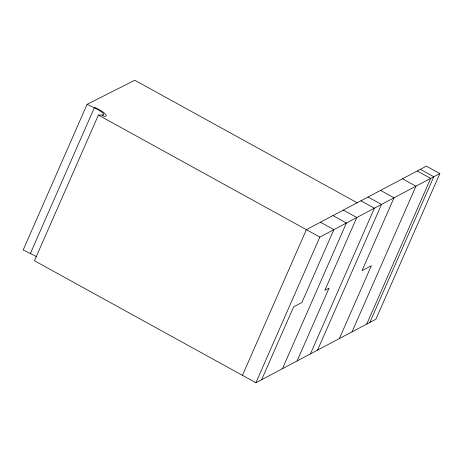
<?xml version="1.0" encoding="UTF-8"?>
<svg xmlns="http://www.w3.org/2000/svg" width="463" height="463" viewBox="0 0 463 463"><rect width="100%" height="100%" fill="white"/><g stroke="black" fill="none" stroke-linecap="round" stroke-linejoin="round"><path stroke-width="0.69" d="M357.17 202.782L134.768 80.244L87.102 104.337L23.15 250.014L33.915 255.269A13.508 2.575 23.7 0 1 36.403 256.768M87.102 104.337L97.867 109.586A13.508 2.575 23.7 0 1 103.509 114.957L98.393 115.067L34.447 260.75L255.889 382.756L375.898 319.227L439.85 173.544L426.394 166.13L306.384 229.665L242.438 375.348M255.889 382.756L319.84 237.079L439.85 173.544M261.636 379.718L293.611 306.876L301.899 302.489L333.875 229.648L320.419 222.234M282.453 368.698L346.405 223.016L332.949 215.602M297.101 360.937L329.077 288.102L324.818 290.353L356.794 217.517L343.338 210.104M310.453 353.871L374.405 208.194L360.949 200.78M317.543 350.121L381.495 204.438L368.039 197.024M339.385 338.557L371.361 265.716L362.049 270.647L394.025 197.805L380.569 190.391M352.019 331.867L415.965 186.19L402.515 178.776M366.748 324.071L430.694 178.388L417.244 170.974M369.839 322.433L433.785 176.756L420.335 169.342M30.975 253.157L30.384 253.452L94.33 107.775L94.921 107.474A16.205 3.091 23.7 0 1 104.273 116.363L102.126 115.177M98.393 115.067L319.84 237.079"/></g></svg>
